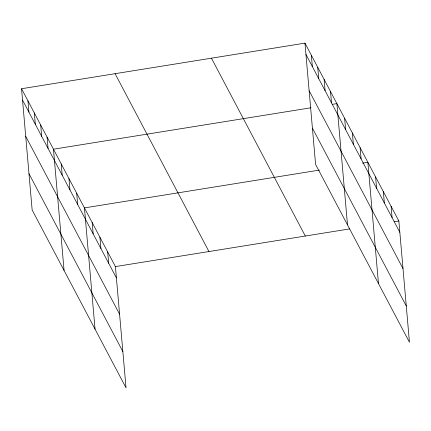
<?xml version="1.0" encoding="UTF-8"?>
<svg xmlns="http://www.w3.org/2000/svg" width="431" height="431" viewBox="0 0 431 431"><rect width="100%" height="100%" fill="white"/><g stroke="black" fill="none" stroke-linecap="round" stroke-linejoin="round"><path stroke-width="0.65" d="M21.55 88.732L115.416 266.59L126.03 387.862L32.158 210.01L21.55 88.732L304.97 43.138L398.842 220.99L409.45 342.268L315.584 164.41L304.97 43.138M311.015 107.766L53.466 149.207L64.074 270.479M332.242 104.356L336.886 103.607L347.499 224.88M319.441 170.089L84.444 207.898L95.052 329.171M362.557 163.155L367.864 162.298L378.472 283.576M115.416 266.59L349.751 228.888M394.198 221.739L398.842 220.99M305.962 54.462L399.828 232.314M309.135 90.747L403.007 268.599M312.405 128.126L406.277 305.983M211.443 58.185L305.31 236.037M115.077 73.685L208.949 251.542M22.541 100.057L116.408 277.914M25.715 136.341L119.586 314.199M28.985 173.725L122.857 351.583M391.095 206.32L392.086 217.644M383.353 191.644L384.344 202.969M375.606 176.974L376.597 188.299M360.117 147.628L361.108 158.953M352.375 132.953L353.366 144.277M344.633 118.277L345.619 129.607M330.502 91.512L331.493 102.837M324.123 79.417L325.109 90.742M317.739 67.322L318.73 78.647M311.354 55.233L312.346 66.557M107.675 251.914L108.666 263.239M99.933 237.244L100.924 248.568M92.186 222.568L93.177 233.893M76.696 193.223L77.688 204.547M68.955 178.553L69.946 189.877M61.207 163.877L62.199 175.201M47.081 137.112L48.073 148.436M40.697 125.017L41.688 136.341M34.318 112.922L35.31 124.247M27.934 100.827L28.925 112.152"/></g></svg>
